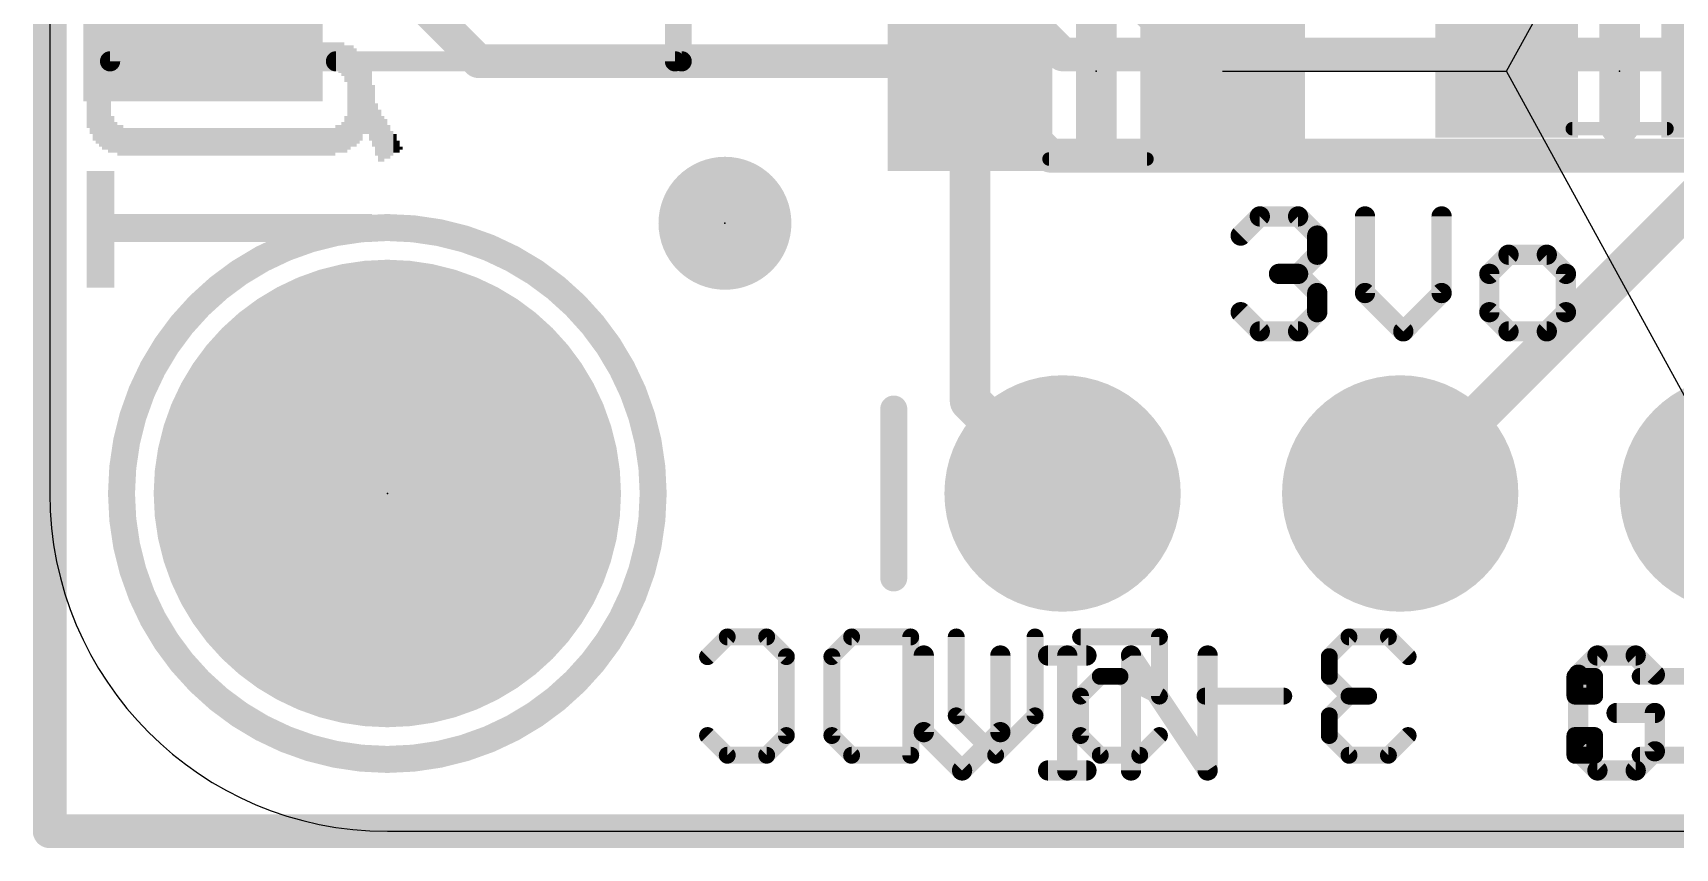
# Model space of a CAD drawing. Extents: x -0.1 to 25.5, y -0.1 to 17.9.
# Drawn here: x -0.13 to 12.23, y -0.13 to 6 of the extents above; entities that cross this region are included whole.
import ezdxf

# ---------------------------------------------------------------- set-up
doc = ezdxf.new("R2010")
doc.units = 0
for name, color, linetype in [('1', 12, 'CONTINUOUS'), ('16', 5, 'CONTINUOUS'), ('17', 110, 'CONTINUOUS'), ('19', 53, 'CONTINUOUS'), ('20', 53, 'CONTINUOUS'), ('21', 40, 'CONTINUOUS'), ('22', 6, 'CONTINUOUS'), ('23', 53, 'CONTINUOUS'), ('51', 253, 'CONTINUOUS')]:
    doc.layers.add(name, color=color, linetype=linetype)

# ---------------------------------------------------------------- blocks, each defined once
blk = doc.blocks.new('RECT')
blk.add_solid([(-0.5, -0.5), (0.5, -0.5), (-0.5, 0.5), (0.5, 0.5)])
blk = doc.blocks.new('PIE')
at = {"const_width": 0.5}
blk.add_lwpolyline([(0, -0.25, 1), (0, 0.25, 1), (0, -0.25)], format="xyb", dxfattribs=at)
blk = doc.blocks.new('ROUNDP')
at = {"const_width": 0.5}
blk.add_lwpolyline([(0, -0.25, 1), (0, 0.25, 1), (0, -0.25)], format="xyb", dxfattribs=at)

msp = doc.modelspace()

# ---------------------------------------------------------------- linework, layer by layer
at = {"layer": '1'}
for points, const_width in [([(0, 0), (0, 17.78)], 0.254), ([(6.924, 7.2089), (6.924, 5.715)], 0.4064), ([(8.824, 5.715), (8.128, 6.411)], 0.4064), ([(6.924, 5.715), (6.924, 3.236)], 0.3048), ([(10.16, 2.54), (12.661, 5.041)], 0.3048), ([(6.924, 3.236), (7.62, 2.54)], 0.3048), ([(25.4, 0), (0, 0)], 0.254)]:
    msp.add_lwpolyline(points, dxfattribs=dict(at, const_width=const_width))
for points, const_width in [([(6.8224, 5.715, 1), (7.0256, 5.715)], 0.2032), ([(7.0002, 5.715, 1), (6.8478, 5.715)], 0.1524), ([(8.7522, 5.6432, 1), (8.8958, 5.7868)], 0.2032), ([(6.9779, 3.2899, 1), (6.8701, 3.1821)], 0.1524), ([(6.8478, 3.236, 1), (7.0002, 3.236)], 0.1524), ([(7.5661, 2.4861, 1), (7.6739, 2.5939)], 0.1524), ([(10.1061, 2.5939, 1), (10.2139, 2.4861)], 0.1524), ([(0, 0.0635, 1), (0, -0.0635)], 0.127), ([(-0.0635, 0, 1), (0.0635, 0)], 0.127)]:
    msp.add_lwpolyline(points, format="xyb", dxfattribs=dict(at, const_width=const_width))
at = {"layer": '16', "const_width": 0.254}
for points in [[(0, 0), (0, 17.78)], [(2.54, 6.477), (3.2258, 5.7912)], [(7.62, 5.842), (7.112, 6.35)], [(14.986, 5.842), (7.62, 5.842)], [(3.2258, 5.7912), (6.8169, 5.7912)], [(6.8169, 5.7912), (7.5281, 5.08)], [(7.5281, 5.08), (16.764, 5.08)], [(25.4, 0), (0, 0)]]:
    msp.add_lwpolyline(points, dxfattribs=at)
at = {"layer": '16', "const_width": 0.127}
for points in [[(7.62, 5.9055, 1), (7.62, 5.7785)], [(7.5751, 5.7971, 1), (7.6649, 5.8869)], [(3.2258, 5.8547, 1), (3.2258, 5.7277)], [(3.1809, 5.7463, 1), (3.2707, 5.8361)], [(6.8618, 5.8361, 1), (6.772, 5.7463)], [(6.8169, 5.7277, 1), (6.8169, 5.8547)], [(7.5281, 5.1435, 1), (7.5281, 5.0165)], [(7.4832, 5.0351, 1), (7.573, 5.1249)], [(0, 0.0635, 1), (0, -0.0635)], [(-0.0635, 0, 1), (0.0635, 0)]]:
    msp.add_lwpolyline(points, format="xyb", dxfattribs=at)
at = {"layer": '19'}
for p, q in [((10.961, 5.715), (12.7, 8.89)), ((8.824, 5.715), (10.961, 5.715)), ((12.7, 2.54), (10.961, 5.715))]:
    msp.add_line(p, q, dxfattribs=at)
at = {"layer": '20'}
for p, q in [((0, 15.24), (0, 2.54)), ((2.54, 0), (22.86, 0))]:
    msp.add_line(p, q, dxfattribs=at)
msp.add_arc((2.54, 2.54), 2.54, 180, 270, dxfattribs=at)
at = {"layer": '21'}
for points, const_width in [([(4.754, 6.99), (4.754, 5.79)], 0.1524), ([(7.874, 6.223), (7.874, 5.207)], 0.3048), ([(11.811, 5.315), (11.811, 6.115)], 0.3048), ([(4.754, 5.79), (2.154, 5.79)], 0.1524), ([(8.9599, 4.4795), (9.104, 4.6235)], 0.1524), ([(9.104, 4.6235), (9.3921, 4.6235)], 0.1524), ([(9.3921, 4.6235), (9.5361, 4.4795)], 0.1524), ([(9.8954, 4.6235), (9.8954, 4.0473)], 0.1524), ([(10.4717, 4.0473), (10.4717, 4.6235)], 0.1524), ([(9.5361, 4.4795), (9.5361, 4.3354)], 0.1524), ([(9.5361, 4.3354), (9.3921, 4.1914)], 0.1524), ([(10.975, 4.3354), (10.831, 4.1914)], 0.1524), ([(11.2631, 4.3354), (10.975, 4.3354)], 0.1524), ([(11.4072, 4.1914), (11.2631, 4.3354)], 0.1524), ([(9.3921, 4.1914), (9.248, 4.1914)], 0.1524), ([(9.3921, 4.1914), (9.5361, 4.0473)], 0.1524), ([(10.831, 4.1914), (10.831, 3.9033)], 0.1524), ([(11.4072, 3.9033), (11.4072, 4.1914)], 0.1524), ([(9.5361, 4.0473), (9.5361, 3.9033)], 0.1524), ([(9.8954, 4.0473), (10.1836, 3.7592)], 0.1524), ([(10.1836, 3.7592), (10.4717, 4.0473)], 0.1524), ([(9.104, 3.7592), (8.9599, 3.9033)], 0.1524), ([(9.5361, 3.9033), (9.3921, 3.7592)], 0.1524), ([(10.831, 3.9033), (10.975, 3.7592)], 0.1524), ([(11.2631, 3.7592), (11.4072, 3.9033)], 0.1524), ([(9.3921, 3.7592), (9.104, 3.7592)], 0.1524), ([(10.975, 3.7592), (11.2631, 3.7592)], 0.1524), ([(6.5758, 1.3215), (6.5758, 0.7453)], 0.1524), ([(7.1521, 0.7453), (7.1521, 1.3215)], 0.1524), ([(7.5114, 1.3215), (7.7995, 1.3215)], 0.1524), ([(7.6554, 0.4572), (7.6554, 1.3215)], 0.1524), ([(8.135, 0.4572), (8.135, 1.3215)], 0.1524), ([(8.135, 1.3215), (8.7113, 0.4572)], 0.1524), ([(8.7113, 0.4572), (8.7113, 1.3215)], 0.1524), ([(11.644, 1.3215), (11.4999, 1.1775)], 0.1524), ([(11.9321, 1.3215), (11.644, 1.3215)], 0.1524), ([(12.0761, 1.1775), (11.9321, 1.3215)], 0.1524), ([(11.4999, 1.1775), (11.4999, 0.6013)], 0.1524), ([(12.0761, 0.8894), (11.788, 0.8894)], 0.1524), ([(12.0761, 0.6013), (12.0761, 0.8894)], 0.1524), ([(6.5758, 0.7453), (6.864, 0.4572)], 0.1524), ([(6.864, 0.4572), (7.1521, 0.7453)], 0.1524), ([(11.4999, 0.6013), (11.644, 0.4572)], 0.1524), ([(11.9321, 0.4572), (12.0761, 0.6013)], 0.1524), ([(7.5114, 0.4572), (7.7995, 0.4572)], 0.1524), ([(11.644, 0.4572), (11.9321, 0.4572)], 0.1524)]:
    msp.add_lwpolyline(points, dxfattribs=dict(at, const_width=const_width))
for points, const_width in [([(2.154, 5.8281, 1), (2.154, 5.7519)], 0.0762), ([(4.7159, 5.79, 1), (4.7921, 5.79)], 0.0762), ([(4.754, 5.7519, 1), (4.754, 5.8281)], 0.0762), ([(11.7348, 5.315, 1), (11.8872, 5.315)], 0.1524), ([(7.7978, 5.207, 1), (7.9502, 5.207)], 0.1524), ([(9.104, 4.6616, 1), (9.104, 4.5854)], 0.0762), ([(9.1309, 4.5966, 1), (9.077, 4.6505)], 0.0762), ([(9.419, 4.6505, 1), (9.3651, 4.5966)], 0.0762), ([(9.3921, 4.5854, 1), (9.3921, 4.6616)], 0.0762), ([(9.9335, 4.6235, 1), (9.8573, 4.6235)], 0.0762), ([(10.5098, 4.6235, 1), (10.4336, 4.6235)], 0.0762), ([(2.54, 0.54, 1), (2.54, 4.54, 1), (2.54, 0.54)], 0.2032), ([(8.933, 4.5064, 1), (8.9869, 4.4525)], 0.0762), ([(9.5742, 4.4795, 1), (9.498, 4.4795)], 0.0762), ([(9.5092, 4.4525, 1), (9.5631, 4.5064)], 0.0762), ([(9.498, 4.3354, 1), (9.5742, 4.3354)], 0.0762), ([(9.5631, 4.3085, 1), (9.5092, 4.3624)], 0.0762), ([(10.975, 4.3735, 1), (10.975, 4.2973)], 0.0762), ([(11.002, 4.3085, 1), (10.9481, 4.3624)], 0.0762), ([(11.2901, 4.3624, 1), (11.2362, 4.3085)], 0.0762), ([(11.2631, 4.2973, 1), (11.2631, 4.3735)], 0.0762), ([(9.248, 4.2295, 1), (9.248, 4.1533)], 0.0762), ([(9.419, 4.2183, 1), (9.3651, 4.1644)], 0.0762), ([(9.3651, 4.2183, 1), (9.419, 4.1644)], 0.0762), ([(9.3921, 4.1533, 1), (9.3921, 4.2295)], 0.0762), ([(10.804, 4.2183, 1), (10.8579, 4.1644)], 0.0762), ([(10.8691, 4.1914, 1), (10.7929, 4.1914)], 0.0762), ([(11.4453, 4.1914, 1), (11.3691, 4.1914)], 0.0762), ([(11.3802, 4.1644, 1), (11.4341, 4.2183)], 0.0762), ([(9.5742, 4.0473, 1), (9.498, 4.0473)], 0.0762), ([(9.5092, 4.0204, 1), (9.5631, 4.0743)], 0.0762), ([(9.9224, 4.0743, 1), (9.8685, 4.0204)], 0.0762), ([(9.8573, 4.0473, 1), (9.9335, 4.0473)], 0.0762), ([(10.4336, 4.0473, 1), (10.5098, 4.0473)], 0.0762), ([(10.4986, 4.0204, 1), (10.4447, 4.0743)], 0.0762), ([(8.9869, 3.9302, 1), (8.933, 3.8763)], 0.0762), ([(9.5631, 3.8763, 1), (9.5092, 3.9302)], 0.0762), ([(10.8579, 3.9302, 1), (10.804, 3.8763)], 0.0762), ([(11.4341, 3.8763, 1), (11.3802, 3.9302)], 0.0762), ([(9.104, 3.7973, 1), (9.104, 3.7211)], 0.0762), ([(9.3921, 3.7211, 1), (9.3921, 3.7973)], 0.0762), ([(9.498, 3.9033, 1), (9.5742, 3.9033)], 0.0762), ([(10.7929, 3.9033, 1), (10.8691, 3.9033)], 0.0762), ([(10.975, 3.7973, 1), (10.975, 3.7211)], 0.0762), ([(11.2631, 3.7211, 1), (11.2631, 3.7973)], 0.0762), ([(11.3691, 3.9033, 1), (11.4453, 3.9033)], 0.0762), ([(9.077, 3.7323, 1), (9.1309, 3.7861)], 0.0762), ([(9.3651, 3.7861, 1), (9.419, 3.7323)], 0.0762), ([(10.1566, 3.7861, 1), (10.2105, 3.7323)], 0.0762), ([(10.1566, 3.7323, 1), (10.2105, 3.7861)], 0.0762), ([(10.9481, 3.7323, 1), (11.002, 3.7861)], 0.0762), ([(11.2362, 3.7861, 1), (11.2901, 3.7323)], 0.0762), ([(6.6139, 1.3215, 1), (6.5377, 1.3215)], 0.0762), ([(7.1902, 1.3215, 1), (7.114, 1.3215)], 0.0762), ([(7.5114, 1.3596, 1), (7.5114, 1.2834)], 0.0762), ([(7.6935, 1.3215, 1), (7.6173, 1.3215)], 0.0762), ([(7.7995, 1.2834, 1), (7.7995, 1.3596)], 0.0762), ([(8.1667, 1.3427, 1), (8.1033, 1.3004)], 0.0762), ([(8.1731, 1.3215, 1), (8.0969, 1.3215)], 0.0762), ([(8.7494, 1.3215, 1), (8.6732, 1.3215)], 0.0762), ([(11.644, 1.3596, 1), (11.644, 1.2834)], 0.0762), ([(11.6709, 1.2946, 1), (11.617, 1.3485)], 0.0762), ([(11.959, 1.3485, 1), (11.9051, 1.2946)], 0.0762), ([(11.9321, 1.2834, 1), (11.9321, 1.3596)], 0.0762), ([(11.538, 1.1775, 1), (11.4618, 1.1775)], 0.0762), ([(11.473, 1.2044, 1), (11.5269, 1.1505)], 0.0762), ([(12.0492, 1.1505, 1), (12.1031, 1.2044)], 0.0762), ([(11.788, 0.9275, 1), (11.788, 0.8513)], 0.0762), ([(12.1142, 0.8894, 1), (12.038, 0.8894)], 0.0762), ([(12.0761, 0.8513, 1), (12.0761, 0.9275)], 0.0762), ([(6.6028, 0.7723, 1), (6.5489, 0.7184)], 0.0762), ([(6.5377, 0.7453, 1), (6.6139, 0.7453)], 0.0762), ([(7.114, 0.7453, 1), (7.1902, 0.7453)], 0.0762), ([(7.179, 0.7184, 1), (7.1251, 0.7723)], 0.0762), ([(11.5269, 0.6282, 1), (11.473, 0.5743)], 0.0762), ([(11.4618, 0.6013, 1), (11.538, 0.6013)], 0.0762), ([(12.038, 0.6013, 1), (12.1142, 0.6013)], 0.0762), ([(12.1031, 0.5743, 1), (12.0492, 0.6282)], 0.0762), ([(6.837, 0.4841, 1), (6.8909, 0.4303)], 0.0762), ([(6.837, 0.4303, 1), (6.8909, 0.4841)], 0.0762), ([(7.5114, 0.4953, 1), (7.5114, 0.4191)], 0.0762), ([(7.6173, 0.4572, 1), (7.6935, 0.4572)], 0.0762), ([(7.7995, 0.4191, 1), (7.7995, 0.4953)], 0.0762), ([(8.0969, 0.4572, 1), (8.1731, 0.4572)], 0.0762), ([(8.6732, 0.4572, 1), (8.7494, 0.4572)], 0.0762), ([(8.6796, 0.4361, 1), (8.743, 0.4783)], 0.0762), ([(11.644, 0.4953, 1), (11.644, 0.4191)], 0.0762), ([(11.617, 0.4303, 1), (11.6709, 0.4841)], 0.0762), ([(11.9051, 0.4841, 1), (11.959, 0.4303)], 0.0762), ([(11.9321, 0.4191, 1), (11.9321, 0.4953)], 0.0762)]:
    msp.add_lwpolyline(points, format="xyb", dxfattribs=dict(at, const_width=const_width))
at = {"layer": '22', "const_width": 0.127}
for points in [[(4.949, 1.313), (5.0973, 1.4613)], [(5.0973, 1.4613), (5.3939, 1.4613)], [(5.3939, 1.4613), (5.5422, 1.313)], [(5.8845, 1.313), (6.0328, 1.4613)], [(6.0328, 1.4613), (6.4777, 1.4613)], [(6.4777, 1.4613), (6.4777, 0.5715)], [(6.82, 0.8681), (6.82, 1.4613)], [(7.4132, 1.4613), (7.4132, 0.8681)], [(7.7555, 1.4613), (8.3487, 1.4613)], [(8.3487, 1.4613), (8.3487, 1.0164)], [(9.7749, 1.4613), (9.6266, 1.313)], [(10.0715, 1.4613), (9.7749, 1.4613)], [(10.2198, 1.313), (10.0715, 1.4613)], [(5.5422, 1.313), (5.5422, 0.7198)], [(5.8845, 0.7198), (5.8845, 1.313)], [(9.6266, 1.313), (9.6266, 1.1647)], [(7.9038, 1.1647), (7.7555, 1.0164)], [(8.0521, 1.1647), (7.9038, 1.1647)], [(8.3487, 1.0164), (8.0521, 1.1647)], [(9.6266, 1.1647), (9.7749, 1.0164)], [(11.623, 1.1647), (11.4747, 1.1647)], [(11.4747, 1.1647), (11.4747, 1.0164)], [(11.623, 1.0164), (11.623, 1.1647)], [(11.9654, 1.1647), (12.4103, 1.1647)], [(7.7555, 1.0164), (7.7555, 0.7198)], [(9.2842, 1.0164), (8.6911, 1.0164)], [(9.7749, 1.0164), (9.6266, 0.8681)], [(9.7749, 1.0164), (9.9232, 1.0164)], [(11.4747, 1.0164), (11.623, 1.0164)], [(7.1166, 0.5715), (6.82, 0.8681)], [(7.4132, 0.8681), (7.1166, 0.5715)], [(9.6266, 0.8681), (9.6266, 0.7198)], [(5.0973, 0.5715), (4.949, 0.7198)], [(5.5422, 0.7198), (5.3939, 0.5715)], [(6.0328, 0.5715), (5.8845, 0.7198)], [(7.7555, 0.7198), (7.9038, 0.5715)], [(8.2004, 0.5715), (8.3487, 0.7198)], [(9.6266, 0.7198), (9.7749, 0.5715)], [(10.0715, 0.5715), (10.2198, 0.7198)], [(11.623, 0.7198), (11.4747, 0.7198)], [(11.4747, 0.7198), (11.4747, 0.5715)], [(11.623, 0.5715), (11.623, 0.7198)], [(5.3939, 0.5715), (5.0973, 0.5715)], [(6.4777, 0.5715), (6.0328, 0.5715)], [(7.9038, 0.5715), (8.2004, 0.5715)], [(9.7749, 0.5715), (10.0715, 0.5715)], [(11.4747, 0.5715), (11.623, 0.5715)], [(12.4103, 0.5715), (11.9654, 0.5715)]]:
    msp.add_lwpolyline(points, dxfattribs=at)
at = {"layer": '22', "const_width": 0.0635}
for points in [[(5.0973, 1.493, 1), (5.0973, 1.4295)], [(5.1197, 1.4388, 1), (5.0748, 1.4837)], [(5.4163, 1.4837, 1), (5.3714, 1.4388)], [(5.3939, 1.4295, 1), (5.3939, 1.493)], [(6.0328, 1.493, 1), (6.0328, 1.4295)], [(6.0552, 1.4388, 1), (6.0103, 1.4837)], [(6.5094, 1.4613, 1), (6.4459, 1.4613)], [(6.4777, 1.4295, 1), (6.4777, 1.493)], [(6.8518, 1.4613, 1), (6.7883, 1.4613)], [(7.4449, 1.4613, 1), (7.3814, 1.4613)], [(7.7555, 1.493, 1), (7.7555, 1.4295)], [(8.3805, 1.4613, 1), (8.317, 1.4613)], [(8.3487, 1.4295, 1), (8.3487, 1.493)], [(9.7749, 1.493, 1), (9.7749, 1.4295)], [(9.7973, 1.4388, 1), (9.7524, 1.4837)], [(10.0939, 1.4837, 1), (10.049, 1.4388)], [(10.0715, 1.4295, 1), (10.0715, 1.493)], [(4.9265, 1.3354, 1), (4.9714, 1.2905)], [(5.5739, 1.313, 1), (5.5104, 1.313)], [(5.5197, 1.2905, 1), (5.5646, 1.3354)], [(5.9163, 1.313, 1), (5.8528, 1.313)], [(5.8621, 1.3354, 1), (5.907, 1.2905)], [(9.6583, 1.313, 1), (9.5948, 1.313)], [(9.6041, 1.3354, 1), (9.649, 1.2905)], [(10.1973, 1.2905, 1), (10.2422, 1.3354)], [(7.9038, 1.1964, 1), (7.9038, 1.1329)], [(7.9263, 1.1422, 1), (7.8814, 1.1871)], [(8.0663, 1.1931, 1), (8.0379, 1.1363)], [(8.0521, 1.1329, 1), (8.0521, 1.1964)], [(9.5948, 1.1647, 1), (9.6583, 1.1647)], [(9.649, 1.1871, 1), (9.6041, 1.1422)], [(11.5065, 1.1647, 1), (11.443, 1.1647)], [(11.4747, 1.1964, 1), (11.4747, 1.1329)], [(11.6548, 1.1647, 1), (11.5913, 1.1647)], [(11.623, 1.1329, 1), (11.623, 1.1964)], [(11.9654, 1.1964, 1), (11.9654, 1.1329)], [(7.7873, 1.0164, 1), (7.7238, 1.0164)], [(7.7331, 1.0388, 1), (7.778, 0.9939)], [(8.317, 1.0164, 1), (8.3805, 1.0164)], [(8.3345, 0.988, 1), (8.3629, 1.0448)], [(8.6911, 1.0481, 1), (8.6911, 0.9846)], [(9.2842, 0.9846, 1), (9.2842, 1.0481)], [(9.7749, 1.0481, 1), (9.7749, 0.9846)], [(9.7973, 0.9939, 1), (9.7524, 1.0388)], [(9.7524, 0.9939, 1), (9.7973, 1.0388)], [(9.9232, 0.9846, 1), (9.9232, 1.0481)], [(11.4747, 1.0481, 1), (11.4747, 0.9846)], [(11.443, 1.0164, 1), (11.5065, 1.0164)], [(11.5913, 1.0164, 1), (11.6548, 1.0164)], [(11.623, 0.9846, 1), (11.623, 1.0481)], [(6.7883, 0.8681, 1), (6.8518, 0.8681)], [(6.8425, 0.8905, 1), (6.7976, 0.8456)], [(7.3814, 0.8681, 1), (7.4449, 0.8681)], [(7.4356, 0.8456, 1), (7.3907, 0.8905)], [(9.6583, 0.8681, 1), (9.5948, 0.8681)], [(9.6041, 0.8905, 1), (9.649, 0.8456)], [(4.9714, 0.7422, 1), (4.9265, 0.6973)], [(5.5104, 0.7198, 1), (5.5739, 0.7198)], [(5.5646, 0.6973, 1), (5.5197, 0.7422)], [(5.907, 0.7422, 1), (5.8621, 0.6973)], [(5.8528, 0.7198, 1), (5.9163, 0.7198)], [(7.7238, 0.7198, 1), (7.7873, 0.7198)], [(7.778, 0.7422, 1), (7.7331, 0.6973)], [(8.3712, 0.6973, 1), (8.3263, 0.7422)], [(9.5948, 0.7198, 1), (9.6583, 0.7198)], [(9.649, 0.7422, 1), (9.6041, 0.6973)], [(10.2422, 0.6973, 1), (10.1973, 0.7422)], [(11.5065, 0.7198, 1), (11.443, 0.7198)], [(11.4747, 0.7515, 1), (11.4747, 0.688)], [(11.6548, 0.7198, 1), (11.5913, 0.7198)], [(11.623, 0.688, 1), (11.623, 0.7515)], [(5.0973, 0.6033, 1), (5.0973, 0.5397)], [(5.0748, 0.549, 1), (5.1197, 0.594)], [(5.3714, 0.594, 1), (5.4163, 0.549)], [(5.3939, 0.5397, 1), (5.3939, 0.6033)], [(6.0328, 0.6033, 1), (6.0328, 0.5397)], [(6.0103, 0.549, 1), (6.0552, 0.594)], [(6.4777, 0.5397, 1), (6.4777, 0.6033)], [(7.0942, 0.594, 1), (7.1391, 0.549)], [(7.0942, 0.549, 1), (7.1391, 0.594)], [(7.9038, 0.6033, 1), (7.9038, 0.5397)], [(7.8814, 0.549, 1), (7.9263, 0.594)], [(8.178, 0.594, 1), (8.2229, 0.549)], [(8.2004, 0.5397, 1), (8.2004, 0.6033)], [(9.7749, 0.6033, 1), (9.7749, 0.5397)], [(9.7524, 0.549, 1), (9.7973, 0.594)], [(10.049, 0.594, 1), (10.0939, 0.549)], [(10.0715, 0.5397, 1), (10.0715, 0.6033)], [(11.4747, 0.6033, 1), (11.4747, 0.5397)], [(11.623, 0.5397, 1), (11.623, 0.6033)], [(11.9654, 0.6033, 1), (11.9654, 0.5397)], [(6.4459, 0.5715, 1), (6.5094, 0.5715)], [(11.443, 0.5715, 1), (11.5065, 0.5715)], [(11.5913, 0.5715, 1), (11.6548, 0.5715)]]:
    msp.add_lwpolyline(points, format="xyb", dxfattribs=at)
at = {"layer": '23'}
for p in [(7.874, 5.715), (11.811, 5.715), (5.08, 4.572), (2.54, 2.54)]:
    msp.add_point(p, dxfattribs=at)
at = {"layer": '51'}
for points, const_width in [([(0.454, 5.79), (0.454, 11.89)], 0.1524), ([(4.704, 11.89), (4.704, 5.79)], 0.1524), ([(4.704, 5.79), (0.454, 5.79)], 0.1524), ([(12.167, 5.283), (11.455, 5.283)], 0.1016), ([(7.518, 5.055), (8.255, 5.055)], 0.1016), ([(6.35, 3.175), (6.35, 1.905)], 0.2032)]:
    msp.add_lwpolyline(points, dxfattribs=dict(at, const_width=const_width))
for points, const_width in [([(0.454, 5.8281, 1), (0.454, 5.7519)], 0.0762), ([(0.4159, 5.79, 1), (0.4921, 5.79)], 0.0762), ([(4.6659, 5.79, 1), (4.7421, 5.79)], 0.0762), ([(4.704, 5.7519, 1), (4.704, 5.8281)], 0.0762), ([(11.455, 5.3084, 1), (11.455, 5.2576)], 0.0508), ([(12.167, 5.2576, 1), (12.167, 5.3084)], 0.0508), ([(7.518, 5.0804, 1), (7.518, 5.0296)], 0.0508), ([(8.255, 5.0296, 1), (8.255, 5.0804)], 0.0508), ([(6.4008, 3.175, 1), (6.2992, 3.175)], 0.1016), ([(6.2992, 1.905, 1), (6.4008, 1.905)], 0.1016)]:
    msp.add_lwpolyline(points, format="xyb", dxfattribs=dict(at, const_width=const_width))

# ---------------------------------------------------------------- block references
at = {"layer": '1'}
for p, xscale, yscale in [((1.154, 6.09), 1.8, 1.2), ((6.924, 5.715), 1.24, 1.5), ((8.824, 5.715), 1.24, 1.5)]:
    msp.add_blockref('RECT', p, dxfattribs=dict(at, xscale=xscale, yscale=yscale))
at = {"layer": '1', "xscale": 1.075, "rotation": 180}
for p in [(10.961, 5.715), (12.661, 5.715)]:
    msp.add_blockref('RECT', p, dxfattribs=at)
at = {"layer": '1'}
msp.add_blockref('PIE', (5.08, 4.572), dxfattribs=at)
at = {"layer": '17', "xscale": 3.516, "yscale": 3.516}
msp.add_blockref('ROUNDP', (2.54, 2.54), dxfattribs=at)
msp.add_blockref('ROUNDP', (2.54, 2.54), dxfattribs=at)
at = {"layer": '17', "xscale": 1.778, "yscale": 1.778, "rotation": 90}
for p in [(7.62, 2.54), (7.62, 2.54), (10.16, 2.54), (10.16, 2.54), (12.7, 2.54), (12.7, 2.54)]:
    msp.add_blockref('ROUNDP', p, dxfattribs=at)
at = {"layer": '22', "rotation": 270}
for p, xscale, yscale in [((0.4964, 5.8064), 0.254, 0.0231), ((0.5196, 5.8179), 0.2311, 0.0231), ((0.5427, 5.8306), 0.2057, 0.0231), ((0.5658, 5.8306), 0.2057, 0.0231), ((0.5889, 5.8306), 0.2057, 0.0231), ((0.612, 5.8306), 0.2057, 0.0231), ((0.635, 5.8306), 0.2057, 0.0229), ((0.658, 5.842), 0.1829, 0.0231), ((0.6811, 5.842), 0.1829, 0.0231), ((0.7042, 5.842), 0.1829, 0.0231), ((0.7273, 5.842), 0.1829, 0.0231), ((0.7504, 5.842), 0.1829, 0.0231), ((0.7736, 5.842), 0.1829, 0.0231), ((0.7967, 5.842), 0.1829, 0.0231), ((0.8198, 5.842), 0.1829, 0.0231), ((0.8429, 5.842), 0.1829, 0.0231), ((0.866, 5.842), 0.1829, 0.0231), ((0.889, 5.842), 0.1829, 0.0229), ((0.912, 5.842), 0.1829, 0.0231), ((0.9351, 5.842), 0.1829, 0.0231), ((0.9582, 5.842), 0.1829, 0.0231), ((0.9813, 5.842), 0.1829, 0.0231), ((1.0044, 5.842), 0.1829, 0.0231), ((1.0276, 5.842), 0.1829, 0.0231), ((1.0507, 5.842), 0.1829, 0.0231), ((1.0738, 5.842), 0.1829, 0.0231), ((1.0969, 5.842), 0.1829, 0.0231), ((1.12, 5.842), 0.1829, 0.0231), ((1.143, 5.842), 0.1829, 0.0229), ((1.166, 5.842), 0.1829, 0.0231), ((1.1891, 5.842), 0.1829, 0.0231), ((1.2122, 5.842), 0.1829, 0.0231), ((1.2353, 5.842), 0.1829, 0.0231), ((1.2584, 5.842), 0.1829, 0.0231), ((1.2816, 5.842), 0.1829, 0.0231), ((1.3047, 5.842), 0.1829, 0.0231), ((1.3278, 5.842), 0.1829, 0.0231), ((1.3509, 5.842), 0.1829, 0.0231), ((1.374, 5.842), 0.1829, 0.0231), ((1.397, 5.842), 0.1829, 0.0229), ((1.42, 5.842), 0.1829, 0.0231), ((1.4431, 5.842), 0.1829, 0.0231), ((1.4662, 5.842), 0.1829, 0.0231), ((1.4893, 5.842), 0.1829, 0.0231), ((1.5124, 5.842), 0.1829, 0.0231), ((1.5356, 5.842), 0.1829, 0.0231), ((1.5587, 5.842), 0.1829, 0.0231), ((1.5818, 5.842), 0.1829, 0.0231), ((1.6049, 5.842), 0.1829, 0.0231), ((1.628, 5.842), 0.1829, 0.0231), ((1.651, 5.842), 0.1829, 0.0229), ((1.674, 5.842), 0.1829, 0.0231), ((1.6971, 5.842), 0.1829, 0.0231), ((1.7202, 5.842), 0.1829, 0.0231), ((1.7433, 5.842), 0.1829, 0.0231), ((1.7664, 5.842), 0.1829, 0.0231), ((1.7896, 5.842), 0.1829, 0.0231), ((1.8127, 5.842), 0.1829, 0.0231), ((1.8358, 5.842), 0.1829, 0.0231), ((1.8589, 5.842), 0.1829, 0.0231), ((1.882, 5.842), 0.1829, 0.0231), ((1.905, 5.842), 0.1829, 0.0229), ((1.928, 5.842), 0.1829, 0.0231), ((1.9511, 5.842), 0.1829, 0.0231), ((1.9742, 5.842), 0.1829, 0.0231), ((1.9973, 5.842), 0.1829, 0.0231), ((2.0204, 5.842), 0.1829, 0.0231), ((2.0436, 5.842), 0.1829, 0.0231), ((2.0667, 5.842), 0.1829, 0.0231), ((2.0898, 5.8306), 0.2057, 0.0231), ((2.1129, 5.8306), 0.2057, 0.0231), ((2.136, 5.8306), 0.2057, 0.0231), ((2.159, 5.8306), 0.2057, 0.0229), ((2.182, 5.8179), 0.2311, 0.0231), ((2.2051, 5.8064), 0.254, 0.0231), ((0.3349, 5.5067), 0.6248, 0.0231), ((0.358, 5.5067), 0.6706, 0.0231), ((0.381, 5.5067), 0.7163, 0.0229), ((0.404, 5.5067), 0.762, 0.0231), ((0.4271, 5.5067), 0.762, 0.0231), ((0.4502, 5.5067), 0.8077, 0.0231), ((0.4733, 5.7721), 0.2769, 0.0231), ((2.2282, 5.7721), 0.2769, 0.0231), ((2.2513, 5.5182), 0.7849, 0.0231), ((2.2744, 5.5296), 0.762, 0.0231), ((2.2976, 5.5182), 0.7391, 0.0231), ((2.3207, 5.5182), 0.6934, 0.0231), ((2.3438, 5.5182), 0.6477, 0.0231), ((2.3669, 5.5309), 0.5766, 0.0231), ((0.2887, 5.508), 0.4394, 0.0231), ((0.3118, 5.5194), 0.5537, 0.0231), ((2.39, 5.5194), 0.5537, 0.0231), ((2.413, 5.461), 0.5334, 0.0229), ((2.436, 5.3797), 0.4623, 0.0231), ((2.4591, 5.2769), 0.3937, 0.0231), ((0.4733, 5.2413), 0.2769, 0.0231), ((0.4964, 5.2184), 0.2311, 0.0231), ((2.2051, 5.2184), 0.2311, 0.0231), ((2.2282, 5.2413), 0.2769, 0.0231), ((2.4822, 5.2299), 0.3912, 0.0231), ((2.5053, 5.207), 0.3454, 0.0231), ((2.5284, 5.207), 0.2997, 0.0231), ((0.5196, 5.1956), 0.2311, 0.0231), ((0.5427, 5.1956), 0.2311, 0.0231), ((0.5658, 5.1841), 0.2083, 0.0231), ((0.5889, 5.1841), 0.2083, 0.0231), ((0.612, 5.1841), 0.2083, 0.0231), ((0.635, 5.1841), 0.2083, 0.0229), ((0.658, 5.1841), 0.2083, 0.0231), ((0.6811, 5.1841), 0.2083, 0.0231), ((0.7042, 5.1841), 0.2083, 0.0231), ((0.7273, 5.1841), 0.2083, 0.0231), ((0.7504, 5.1841), 0.2083, 0.0231), ((0.7736, 5.1841), 0.2083, 0.0231), ((0.7967, 5.1841), 0.2083, 0.0231), ((0.8198, 5.1841), 0.2083, 0.0231), ((0.8429, 5.1841), 0.2083, 0.0231), ((0.866, 5.1841), 0.2083, 0.0231), ((0.889, 5.1841), 0.2083, 0.0229), ((0.912, 5.1841), 0.2083, 0.0231), ((0.9351, 5.1841), 0.2083, 0.0231), ((0.9582, 5.1841), 0.2083, 0.0231), ((0.9813, 5.1841), 0.2083, 0.0231), ((1.0044, 5.1841), 0.2083, 0.0231), ((1.0276, 5.1841), 0.2083, 0.0231), ((1.0507, 5.1841), 0.2083, 0.0231), ((1.0738, 5.1841), 0.2083, 0.0231), ((1.0969, 5.1841), 0.2083, 0.0231), ((1.12, 5.1841), 0.2083, 0.0231), ((1.143, 5.1841), 0.2083, 0.0229), ((1.166, 5.1841), 0.2083, 0.0231), ((1.1891, 5.1841), 0.2083, 0.0231), ((1.2122, 5.1841), 0.2083, 0.0231), ((1.2353, 5.1841), 0.2083, 0.0231), ((1.2584, 5.1841), 0.2083, 0.0231), ((1.2816, 5.1841), 0.2083, 0.0231), ((1.3047, 5.1841), 0.2083, 0.0231), ((1.3278, 5.1841), 0.2083, 0.0231), ((1.3509, 5.1841), 0.2083, 0.0231), ((1.374, 5.1841), 0.2083, 0.0231), ((1.397, 5.1841), 0.2083, 0.0229), ((1.42, 5.1841), 0.2083, 0.0231), ((1.4431, 5.1841), 0.2083, 0.0231), ((1.4662, 5.1841), 0.2083, 0.0231), ((1.4893, 5.1841), 0.2083, 0.0231), ((1.5124, 5.1841), 0.2083, 0.0231), ((1.5356, 5.1841), 0.2083, 0.0231), ((1.5587, 5.1841), 0.2083, 0.0231), ((1.5818, 5.1841), 0.2083, 0.0231), ((1.6049, 5.1841), 0.2083, 0.0231), ((1.628, 5.1841), 0.2083, 0.0231), ((1.651, 5.1841), 0.2083, 0.0229), ((1.674, 5.1841), 0.2083, 0.0231), ((1.6971, 5.1841), 0.2083, 0.0231), ((1.7202, 5.1841), 0.2083, 0.0231), ((1.7433, 5.1841), 0.2083, 0.0231), ((1.7664, 5.1841), 0.2083, 0.0231), ((1.7896, 5.1841), 0.2083, 0.0231), ((1.8127, 5.1841), 0.2083, 0.0231), ((1.8358, 5.1841), 0.2083, 0.0231), ((1.8589, 5.1841), 0.2083, 0.0231), ((1.882, 5.1841), 0.2083, 0.0231), ((1.905, 5.1841), 0.2083, 0.0229), ((1.928, 5.1841), 0.2083, 0.0231), ((1.9511, 5.1841), 0.2083, 0.0231), ((1.9742, 5.1841), 0.2083, 0.0231), ((1.9973, 5.1841), 0.2083, 0.0231), ((2.0204, 5.1841), 0.2083, 0.0231), ((2.0436, 5.1841), 0.2083, 0.0231), ((2.0667, 5.1841), 0.2083, 0.0231), ((2.0898, 5.1841), 0.2083, 0.0231), ((2.1129, 5.1841), 0.2083, 0.0231), ((2.136, 5.1841), 0.2083, 0.0231), ((2.159, 5.207), 0.2083, 0.0229), ((2.182, 5.207), 0.2083, 0.0231), ((2.5516, 5.1841), 0.254, 0.0231), ((2.5747, 5.1727), 0.1854, 0.0231), ((2.5978, 5.1727), 0.1397, 0.0231), ((2.6209, 5.1486), 0.0914, 0.0231), ((2.644, 5.1372), 0.0229, 0.0231), ((0.2887, 4.5263), 0.8788, 0.0231), ((0.3118, 4.5263), 0.8788, 0.0231), ((0.3349, 4.5263), 0.8788, 0.0231), ((0.358, 4.5263), 0.8788, 0.0231), ((0.381, 4.5263), 0.8788, 0.0229), ((0.404, 4.5263), 0.8788, 0.0231), ((0.4271, 4.5263), 0.8788, 0.0231), ((0.4502, 4.5263), 0.8788, 0.0231), ((0.4733, 4.5263), 0.8788, 0.0231), ((0.4964, 4.5364), 0.2083, 0.0231), ((0.5196, 4.5364), 0.2083, 0.0231), ((0.5427, 4.5364), 0.2083, 0.0231), ((0.5658, 4.5364), 0.2083, 0.0231), ((0.5889, 4.5364), 0.2083, 0.0231), ((0.612, 4.5364), 0.2083, 0.0231), ((0.635, 4.5364), 0.2083, 0.0229), ((0.658, 4.5364), 0.2083, 0.0231), ((0.6811, 4.5364), 0.2083, 0.0231), ((0.7042, 4.5364), 0.2083, 0.0231), ((0.7273, 4.5364), 0.2083, 0.0231), ((0.7504, 4.5364), 0.2083, 0.0231), ((0.7736, 4.5364), 0.2083, 0.0231), ((0.7967, 4.5364), 0.2083, 0.0231), ((0.8198, 4.5364), 0.2083, 0.0231), ((0.8429, 4.5364), 0.2083, 0.0231), ((0.866, 4.5364), 0.2083, 0.0231), ((0.889, 4.5364), 0.2083, 0.0229), ((0.912, 4.5364), 0.2083, 0.0231), ((0.9351, 4.5364), 0.2083, 0.0231), ((0.9582, 4.5364), 0.2083, 0.0231), ((0.9813, 4.5364), 0.2083, 0.0231), ((1.0044, 4.5364), 0.2083, 0.0231), ((1.0276, 4.5364), 0.2083, 0.0231), ((1.0507, 4.5364), 0.2083, 0.0231), ((1.0738, 4.5364), 0.2083, 0.0231), ((1.0969, 4.5364), 0.2083, 0.0231), ((1.12, 4.5364), 0.2083, 0.0231), ((1.143, 4.5364), 0.2083, 0.0229), ((1.166, 4.5364), 0.2083, 0.0231), ((1.1891, 4.5364), 0.2083, 0.0231), ((1.2122, 4.5364), 0.2083, 0.0231), ((1.2353, 4.5364), 0.2083, 0.0231), ((1.2584, 4.5364), 0.2083, 0.0231), ((1.2816, 4.5364), 0.2083, 0.0231), ((1.3047, 4.5364), 0.2083, 0.0231), ((1.3278, 4.5364), 0.2083, 0.0231), ((1.3509, 4.5364), 0.2083, 0.0231), ((1.374, 4.5364), 0.2083, 0.0231), ((1.397, 4.5364), 0.2083, 0.0229), ((1.42, 4.5364), 0.2083, 0.0231), ((1.4431, 4.5364), 0.2083, 0.0231), ((1.4662, 4.5364), 0.2083, 0.0231), ((1.4893, 4.5364), 0.2083, 0.0231), ((1.5124, 4.5364), 0.2083, 0.0231), ((1.5356, 4.5364), 0.2083, 0.0231), ((1.5587, 4.5364), 0.2083, 0.0231), ((1.5818, 4.5364), 0.2083, 0.0231), ((1.6049, 4.5364), 0.2083, 0.0231), ((1.628, 4.5364), 0.2083, 0.0231), ((1.651, 4.5364), 0.2083, 0.0229), ((1.674, 4.5364), 0.2083, 0.0231), ((1.6971, 4.5364), 0.2083, 0.0231), ((1.7202, 4.5364), 0.2083, 0.0231), ((1.7433, 4.5364), 0.2083, 0.0231), ((1.7664, 4.5364), 0.2083, 0.0231), ((1.7896, 4.5364), 0.2083, 0.0231), ((1.8127, 4.5364), 0.2083, 0.0231), ((1.8358, 4.5364), 0.2083, 0.0231), ((1.8589, 4.5364), 0.2083, 0.0231), ((1.882, 4.5364), 0.2083, 0.0231), ((1.905, 4.5364), 0.2083, 0.0229), ((1.928, 4.5364), 0.2083, 0.0231), ((1.9511, 4.5364), 0.2083, 0.0231), ((1.9742, 4.5364), 0.2083, 0.0231), ((1.9973, 4.5364), 0.2083, 0.0231), ((2.0204, 4.5364), 0.2083, 0.0231), ((2.0436, 4.5364), 0.2083, 0.0231), ((2.0667, 4.5364), 0.2083, 0.0231), ((2.0898, 4.5364), 0.2083, 0.0231), ((2.1129, 4.5364), 0.2083, 0.0231), ((2.136, 4.5364), 0.2083, 0.0231), ((2.159, 4.5364), 0.2083, 0.0229), ((2.182, 4.5364), 0.2083, 0.0231), ((2.2051, 4.5364), 0.2083, 0.0231), ((2.2282, 4.5364), 0.2083, 0.0231), ((2.2513, 4.5364), 0.2083, 0.0231), ((2.2744, 4.5364), 0.2083, 0.0231), ((2.2976, 4.5364), 0.2083, 0.0231), ((2.3207, 4.5364), 0.2083, 0.0231), ((2.3438, 4.5364), 0.2083, 0.0231), ((2.3669, 4.5364), 0.2083, 0.0231), ((2.39, 4.5364), 0.2083, 0.0231), ((2.413, 4.5364), 0.2083, 0.0229)]:
    msp.add_blockref('RECT', p, dxfattribs=dict(at, xscale=xscale, yscale=yscale))
at = {"layer": '51'}
for p, xscale, yscale in [((7.1569, 5.7161), 0.7501, 1.4501), ((8.6047, 5.7161), 0.7501, 1.4501), ((7.62, 2.54), 0.508, 0.508), ((10.16, 2.54), 0.508, 0.508)]:
    msp.add_blockref('RECT', p, dxfattribs=dict(at, xscale=xscale, yscale=yscale))
at = {"layer": '51', "xscale": 0.5001, "yscale": 0.95, "rotation": 180}
for p in [(11.2308, 5.7099), (12.3992, 5.7099)]:
    msp.add_blockref('RECT', p, dxfattribs=at)

doc.saveas('drawing.dxf')
